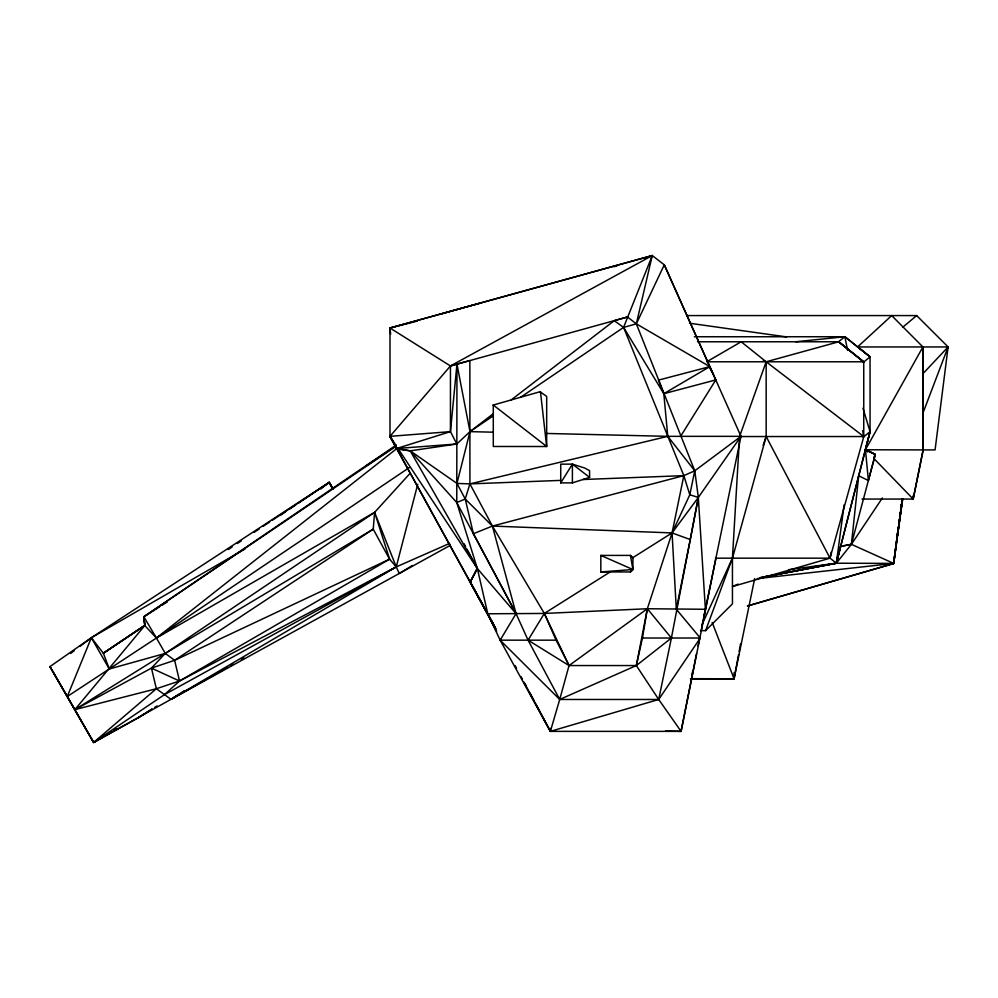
<?xml version="1.0" encoding="UTF-8"?>
<svg xmlns="http://www.w3.org/2000/svg" width="998" height="998" viewBox="0 0 998 998"><rect width="100%" height="100%" fill="white"/><g stroke="black" fill="none" stroke-linecap="round" stroke-linejoin="round"><path stroke-width="1.5" d="M511.201 399.936L614.244 320.695L623.588 327.406L683.83 475.634L672.066 532.92L676.307 609.279L700.284 638.021L658.705 699.473L550.372 731.372L559.716 699.473L528.079 640.167L516.053 613.645L473.414 533.718L465.218 499L469.921 483.893L469.858 360.577L456.959 364.145L456.76 502.555L477.368 568.573L487.785 613.782L500.148 640.167L550.372 731.372L681.073 731.372L716.04 557.633M700.534 630.636L705.586 630.636L732.445 603.84L732.445 558.169L739.293 441.166M665.516 731.023L681.073 731.372L658.705 699.473L559.716 699.473L569.047 665.554L544.334 613.446L492.413 526.071L465.218 499L456.959 483.419L410.215 450.846L396.643 448.501L456.822 443.998L450.447 431.635L456.959 364.145L450.447 365.954L389.993 436.338L396.917 448.9L410.215 450.846L456.822 443.998L469.983 431.635L493.286 413.721M760.439 577.655L836.349 563.209L851.394 544.334L858.704 475.759L870.056 431.573L870.056 356.822L858.168 347.254M686.537 315.58L916.663 315.58L948.1 346.955L935.076 449.911L922.751 449.911M747.49 605.973L893.634 563.546L898.3 527.705L893.634 563.546L747.477 605.986M899.672 517.026L900.258 512.448L899.697 517.026M901.231 504.826L900.645 509.404L901.281 504.826M902.017 498.726L901.631 501.769L902.08 498.726M902.292 498.763L897.464 535.402L902.641 498.763M760.214 577.68L836.349 563.209L844.108 504.838M757.195 578.615L893.697 563.408L902.379 498.763M788.62 569.696L836.349 563.209L893.697 563.408L902.666 499.05M897.327 535.34L902.554 498.838M704.139 615.329L740.978 436.338L709.815 366.628L658.443 380.126L663.807 393.699L667.774 436.338L694.77 470.794L698.326 497.453L671.405 638.021L658.705 699.473L636.337 665.554L642.45 638.021L647.353 608.743L672.066 532.92L689.805 494.771L694.77 470.794L636.337 323.851L627.48 316.99L450.447 365.954L389.993 328.005L389.993 436.338L495.669 628.79M738.557 654.626L734.066 678.79L690.554 678.79M739.119 651.607L740.516 644.059M763.757 576.881L836.349 563.209L838.058 554.04M546.679 433.456L667.774 436.338L740.978 436.338L698.326 497.453L690.267 539.569L672.066 532.92L492.413 526.071L473.414 533.718M582.882 479.527L683.83 475.634L689.805 494.771L698.326 497.453L705.386 609.279L647.353 608.743L636.337 665.554L559.716 699.473L500.148 640.167L516.053 613.645L492.413 526.071L469.921 483.893L456.959 483.419L469.983 431.635L456.959 364.145M738.071 584.092L732.445 586.575L830.037 558.169L831.209 552.119M676.307 609.279L689.967 541.078M681.073 731.372L696.567 653.54M698.089 645.906L699.61 638.271M701.132 630.649L705.386 609.279M825.583 564.918L836.349 563.209L858.704 475.759L868.385 480.537L875.296 454.477L865.428 449.499L870.056 431.573L862.958 408.232M862.035 499.062L913.182 499.062L923.05 449.911L922.913 346.955L891.688 315.58L857.569 346.955L948.1 346.955L922.738 413.659M754.675 578.591L734.066 678.79L690.504 678.677M873.911 458.531L913.182 499.062L923.25 449.911L922.913 346.955L865.428 449.774L867.549 451.957M691.988 674.461L692.612 671.442M829.064 557.371L836.349 563.209L840.64 546.218L851.394 544.334L893.697 563.408M836.349 563.209L870.056 431.635L863.233 437.199M417.75 484.217L396.243 566.901L399.262 573.476L412.374 565.517M840.578 546.555L851.394 544.334L875.296 454.477L865.428 449.499L868.385 480.537M705.586 630.636L732.445 558.169L766.165 436.538L766.165 361.787L741.177 341.778L706.721 361.787L863.744 361.787L863.744 436.737L830.037 558.169L715.391 558.169M763.146 445.333L766.165 436.538L830.037 558.169M740.092 435.078L766.165 361.787L838.769 341.778L863.744 361.787M680.599 436.338L715.791 379.926L664.281 264.807L652.255 255.55L623.588 327.406L520.669 397.241M333.083 489.095L329.153 482.408L91.342 637.747L67.29 696.517L93.625 742.45L137.475 718.211L151.921 709.179M701.819 625.06L732.445 558.169M873.936 457.171L875.296 454.477L865.428 449.774L923.05 449.911M467.027 549.212L477.306 568.448L470.183 582.146L495.794 628.815M477.306 568.448L470.183 582.146L477.306 568.448L397.703 447.99M610.177 571.941L544.334 613.446L528.079 640.167L569.047 665.554L636.337 665.554L671.405 638.021L647.353 608.743L544.334 613.446L487.785 613.782M560.726 482.882L572.403 464.145L584.703 468.037L589.593 470.644L589.593 477.368L572.403 482.882L560.726 482.882L560.726 464.145L572.415 464.145L589.593 477.368M851.394 544.334L882.382 497.952M698.326 497.453L672.066 532.92L632.769 557.695M449.599 543.399L396.243 566.901L179.515 681.01L156.349 688.732L74.887 709.615L144.86 625.459L143.862 616.727L144.797 625.534L156.412 638.021L165.281 653.403L174.613 660.314L179.515 681.01L164.47 694.633L93.625 742.45L49.9 666.627L91.342 637.747L245.221 548.825M410.153 473.264L374.624 512.361L165.281 653.403L74.887 709.615L151.447 668.111L174.613 660.314L389.594 559.179L396.243 566.901L170.995 699.336L93.625 742.45L51.821 669.658M450.447 545.257L170.995 699.336L156.349 688.732L151.447 668.111L165.281 653.403L373.215 529.152L374.624 512.361L156.412 638.021L67.29 696.517L49.9 666.627L51.048 668.311M922.751 373.876L948.1 346.955M632.919 557.832L630.437 555.412L600.821 555.412L600.821 571.941L630.474 571.941L632.919 569.521L632.919 557.832L631.534 556.447M630.474 571.941L632.919 569.521L630.437 555.412M110.953 732.083L93.625 742.45L156.349 688.732M902.616 327.344L916.663 315.58M863.233 362.424L870.056 356.885L844.944 336.738L694.359 336.738M320.882 488.945L329.153 482.408L332.983 489.02L329.153 482.408L272.267 520.282M143.862 616.727L156.412 638.021L397.354 448.114M837.921 342.202L844.869 336.738L870.056 356.822M70.584 653.49L74.239 650.721M80.351 646.093L91.342 637.747L103.355 653.203L109.269 668.984L165.281 653.403M647.353 608.743L569.047 665.554L556.086 640.167L544.334 613.446M144.673 625.372L103.355 653.203L144.86 625.459L143.787 616.801L396.194 445.108M493.286 415.829L469.983 431.635L493.286 432.196M396.019 446.218L143.787 616.801L159.555 606.809M280.201 515.417L285.353 511.949M289.22 509.342L295.658 505M298.24 503.254L329.153 482.408L333.02 489.157M156.412 638.021L409.305 467.588M365.48 466.291L396.181 445.844M103.355 653.203L144.797 625.534M228.305 549.536L232.185 546.954M237.349 543.511L241.229 540.928M254.166 532.321L259.33 528.89M263.21 526.308L269.672 522.004M174.613 660.314L373.215 529.152L389.594 559.179L179.515 681.01L151.447 668.111M227.831 667.263L170.995 699.336L178.854 694.321M181.486 692.662L184.106 690.99M162.187 605.15L167.439 601.819M137.475 718.211L151.983 709.079M154.54 707.532L157.173 705.898M170.995 699.336L184.181 691.14M93.625 742.45L105.576 735.214M113.622 730.486L116.292 728.889M663.807 393.699L709.815 366.628L636.337 323.851L623.588 327.406L663.807 393.699L715.791 379.926L714.78 377.843M230.538 665.728L233.245 664.206M241.366 659.616L244.061 658.094M164.47 694.633L396.243 566.901L374.624 512.361L389.594 559.179M456.76 502.555L516.053 613.645L477.368 568.573L410.215 450.846L456.76 502.555L465.218 499M493.286 405.126L494.147 404.801M613.895 266.765L618.286 265.243M480.462 303.03L439.831 314.308M396.643 448.501L450.447 431.635L450.447 365.954L652.255 255.55L636.337 323.851L664.281 264.807L714.156 376.433M539.993 391.74L546.679 396.381L546.679 446.518L493.286 446.48L493.286 405.038L540.442 391.615L546.679 446.48L493.286 405.038M614.244 320.695L627.48 316.99M492.413 526.071L683.83 475.634L694.77 470.794L740.978 436.338L739.568 436.538L863.744 436.538L766.165 361.787L763.308 360.827M667.774 436.338L469.921 483.893L560.726 480.387M813.295 566.876L816.364 566.39M819.445 565.903L822.514 565.404M795.743 341.753L844.869 336.738L847.614 350.41M417.139 321.131L389.993 328.005L390.642 334.118M450.447 431.635L389.993 436.338L396.917 448.9M600.821 571.941L632.919 569.521L600.821 555.412M697.527 341.778L838.769 341.778L863.744 361.987L838.495 341.778M642.45 638.021L700.284 638.021M500.148 640.167L556.086 640.167M890.69 563.346L893.634 563.546M689.456 323.215L786.624 336.925M395.994 445.407L389.993 436.338L493.424 624.037M332.222 487.985L329.153 482.408M91.342 637.747L109.269 668.984M495.432 628.004L470.183 581.871L496.667 631.247M515.068 665.541L516.54 668.286M520.956 676.507L522.416 679.251M523.888 681.996L550.372 731.372L550.372 728.415M464.095 543.723L465.555 546.467M524.898 683.518L526.358 686.25M530 693.086L534.367 701.295M535.826 704.027L550.372 731.372M710.089 368.474L711.424 371.156M712.173 622.453L734.066 678.79L734.066 672.664M862.646 430.674L863.744 436.737M912.871 495.994L913.182 499.062M572.403 464.145L572.403 482.882M899.285 520.083L898.699 524.661L899.31 520.083M652.255 255.55L389.993 328.005L652.255 255.55"/></g></svg>
